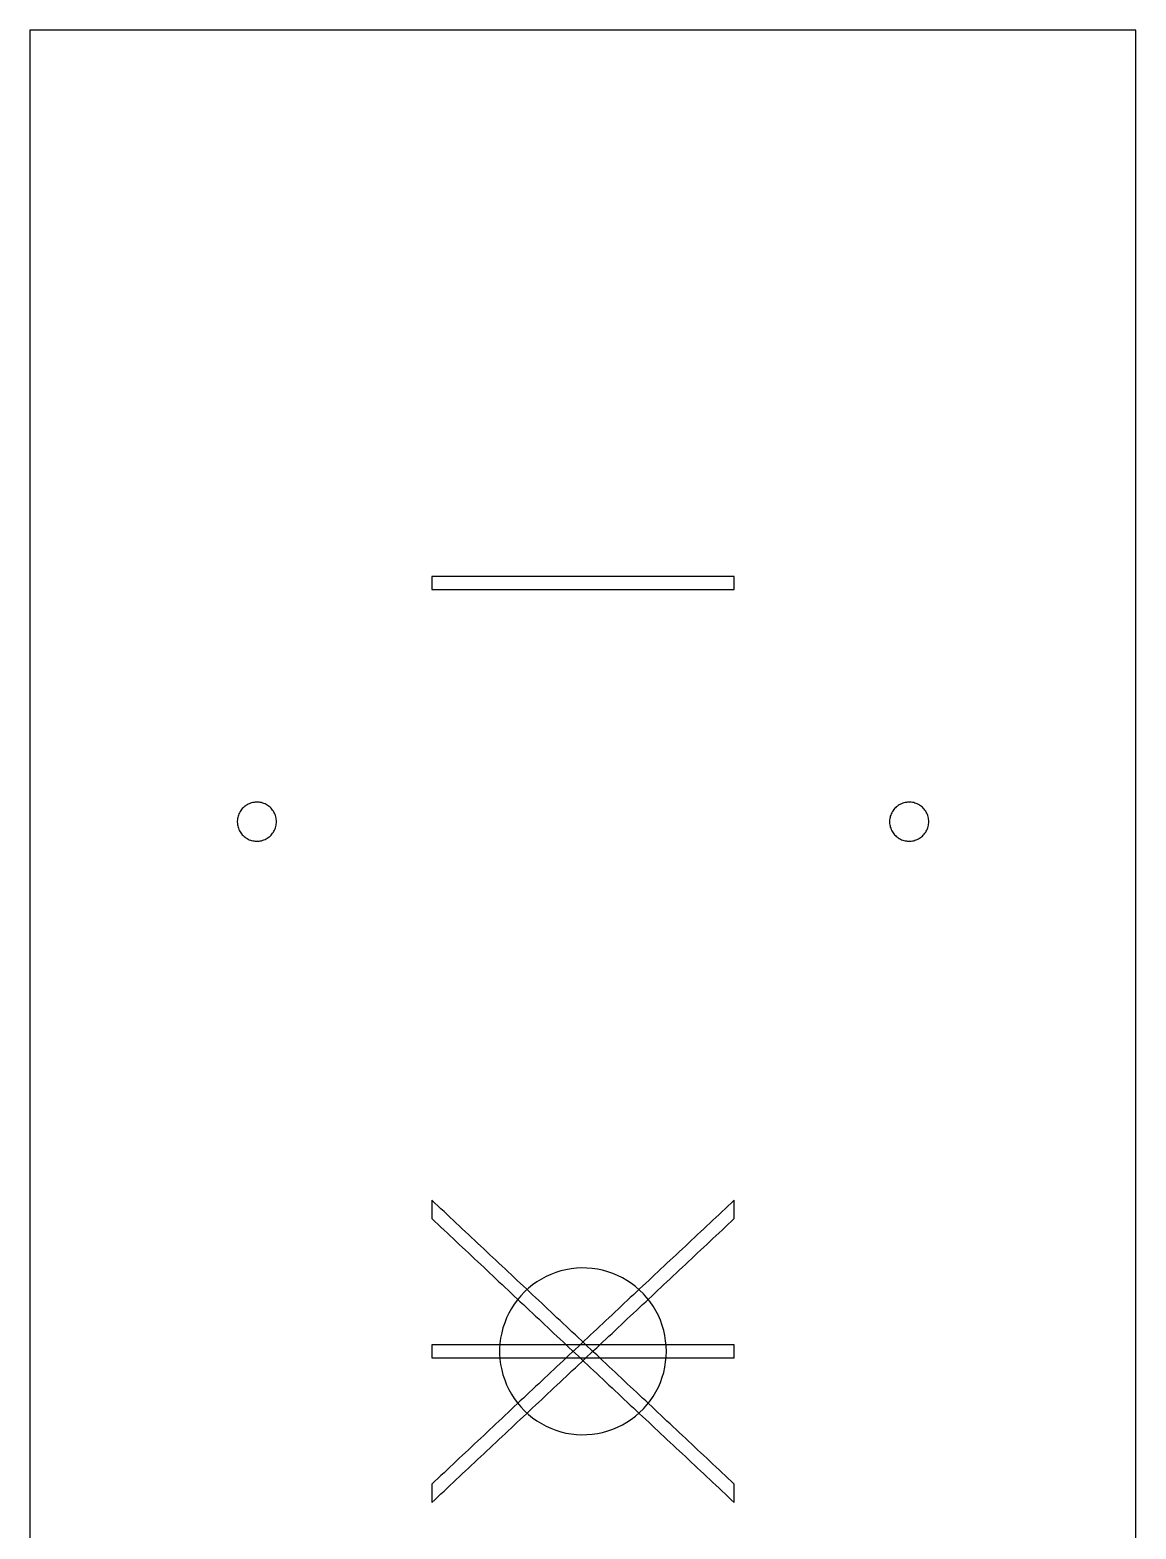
# Model space of a CAD drawing. Header units: metres. Extents: x -31 to 54, y -42 to 161.
# Drawn here: x -30.8 to 54, y 45.8 to 160.7 of the extents above; entities that cross this region are included whole.
import ezdxf

# ---------------------------------------------------------------- set-up
doc = ezdxf.new("R2010")
doc.units = ezdxf.units.M

msp = doc.modelspace()

# ---------------------------------------------------------------- linework, layer by layer
at = {"color": 255}
for points in [[(53.98, 160.68, 0), (53.13, 160.68, 0), (52.27, 160.68, 0), (51.41, 160.68, 0), (50.56, 160.68, 0), (49.7, 160.68, 0), (48.85, 160.68, 0), (47.99, 160.68, 0), (47.13, 160.68, 0), (46.28, 160.68, 0), (45.42, 160.68, 0), (44.56, 160.68, 0), (43.71, 160.68, 0), (42.85, 160.68, 0), (41.99, 160.68, 0), (41.14, 160.68, 0), (40.28, 160.68, 0), (39.43, 160.68, 0), (38.57, 160.68, 0), (37.71, 160.68, 0), (36.86, 160.68, 0), (36, 160.68, 0), (35.14, 160.68, 0), (34.29, 160.68, 0), (33.43, 160.68, 0), (32.57, 160.68, 0), (31.72, 160.68, 0), (30.86, 160.68, 0), (30.01, 160.68, 0), (29.15, 160.68, 0), (28.29, 160.68, 0), (27.44, 160.68, 0), (26.58, 160.68, 0), (25.72, 160.68, 0), (24.87, 160.68, 0), (24.01, 160.68, 0), (23.15, 160.68, 0), (22.3, 160.68, 0), (21.44, 160.68, 0), (20.59, 160.68, 0), (19.73, 160.68, 0), (18.87, 160.68, 0), (18.02, 160.68, 0), (17.16, 160.68, 0), (16.3, 160.68, 0), (15.45, 160.68, 0), (14.59, 160.68, 0), (13.73, 160.68, 0), (12.88, 160.68, 0), (12.02, 160.68, 0), (11.17, 160.68, 0), (10.31, 160.68, 0), (9.45, 160.68, 0), (8.6, 160.68, 0), (7.74, 160.68, 0), (6.88, 160.68, 0), (6.03, 160.68, 0), (5.17, 160.68, 0), (4.31, 160.68, 0), (3.46, 160.68, 0), (2.6, 160.68, 0), (1.75, 160.68, 0), (0.89, 160.68, 0), (0.03, 160.68, 0), (-0.82, 160.68, 0), (-1.68, 160.68, 0), (-2.54, 160.68, 0), (-3.39, 160.68, 0), (-4.25, 160.68, 0), (-5.11, 160.68, 0), (-5.96, 160.68, 0), (-6.82, 160.68, 0), (-7.67, 160.68, 0), (-8.53, 160.68, 0), (-9.39, 160.68, 0), (-10.24, 160.68, 0), (-11.1, 160.68, 0), (-11.96, 160.68, 0), (-12.81, 160.68, 0), (-13.67, 160.68, 0), (-14.53, 160.68, 0), (-15.38, 160.68, 0), (-16.24, 160.68, 0), (-17.09, 160.68, 0), (-17.95, 160.68, 0), (-18.81, 160.68, 0), (-19.66, 160.68, 0), (-20.52, 160.68, 0), (-21.38, 160.68, 0), (-22.23, 160.68, 0), (-23.09, 160.68, 0), (-23.95, 160.68, 0), (-24.8, 160.68, 0), (-25.66, 160.68, 0), (-26.51, 160.68, 0), (-27.37, 160.68, 0), (-28.23, 160.68, 0), (-29.08, 160.68, 0), (-29.94, 160.68, 0), (-30.8, 160.68, 0)], [(-30.8, 160.68, 0), (-30.8, 158.64, 0), (-30.8, 156.59, 0), (-30.8, 154.55, 0), (-30.8, 152.5, 0), (-30.8, 150.45, 0), (-30.8, 148.41, 0), (-30.8, 146.36, 0), (-30.8, 144.32, 0), (-30.8, 142.27, 0), (-30.8, 140.22, 0), (-30.8, 138.18, 0), (-30.8, 136.13, 0), (-30.8, 134.08, 0), (-30.8, 132.04, 0), (-30.8, 129.99, 0), (-30.8, 127.95, 0), (-30.8, 125.9, 0), (-30.8, 123.85, 0), (-30.8, 121.81, 0), (-30.8, 119.76, 0), (-30.8, 117.72, 0), (-30.8, 115.67, 0), (-30.8, 113.62, 0), (-30.8, 111.58, 0), (-30.8, 109.53, 0), (-30.8, 107.48, 0), (-30.8, 105.44, 0), (-30.8, 103.39, 0), (-30.8, 101.35, 0), (-30.8, 99.3, 0), (-30.8, 97.25, 0), (-30.8, 95.21, 0), (-30.8, 93.16, 0), (-30.8, 91.12, 0), (-30.8, 89.07, 0), (-30.8, 87.02, 0), (-30.8, 84.98, 0), (-30.8, 82.93, 0), (-30.8, 80.88, 0), (-30.8, 78.84, 0), (-30.8, 76.79, 0), (-30.8, 74.75, 0), (-30.8, 72.7, 0), (-30.8, 70.65, 0), (-30.8, 68.61, 0), (-30.8, 66.56, 0), (-30.8, 64.52, 0), (-30.8, 62.47, 0), (-30.8, 60.42, 0), (-30.8, 58.38, 0), (-30.8, 56.33, 0), (-30.8, 54.28, 0), (-30.8, 52.24, 0), (-30.8, 50.19, 0), (-30.8, 48.15, 0), (-30.8, 46.1, 0), (-30.8, 44.05, 0)], [(53.98, 44.05, 0), (53.98, 46.1, 0), (53.98, 48.15, 0), (53.98, 50.19, 0), (53.98, 52.24, 0), (53.98, 54.28, 0), (53.98, 56.33, 0), (53.98, 58.38, 0), (53.98, 60.42, 0), (53.98, 62.47, 0), (53.98, 64.52, 0), (53.98, 66.56, 0), (53.98, 68.61, 0), (53.98, 70.65, 0), (53.98, 72.7, 0), (53.98, 74.75, 0), (53.98, 76.79, 0), (53.98, 78.84, 0), (53.98, 80.88, 0), (53.98, 82.93, 0), (53.98, 84.98, 0), (53.98, 87.02, 0), (53.98, 89.07, 0), (53.98, 91.12, 0), (53.98, 93.16, 0), (53.98, 95.21, 0), (53.98, 97.25, 0), (53.98, 99.3, 0), (53.98, 101.35, 0), (53.98, 103.39, 0), (53.98, 105.44, 0), (53.98, 107.48, 0), (53.98, 109.53, 0), (53.98, 111.58, 0), (53.98, 113.62, 0), (53.98, 115.67, 0), (53.98, 117.72, 0), (53.98, 119.76, 0), (53.98, 121.81, 0), (53.98, 123.85, 0), (53.98, 125.9, 0), (53.98, 127.95, 0), (53.98, 129.99, 0), (53.98, 132.04, 0), (53.98, 134.08, 0), (53.98, 136.13, 0), (53.98, 138.18, 0), (53.98, 140.22, 0), (53.98, 142.27, 0), (53.98, 144.32, 0), (53.98, 146.36, 0), (53.98, 148.41, 0), (53.98, 150.45, 0), (53.98, 152.5, 0), (53.98, 154.55, 0), (53.98, 156.59, 0), (53.98, 158.64, 0), (53.98, 160.68, 0)], [(23.19, 118.8, 0), (22.95, 118.8, 0), (22.72, 118.8, 0), (22.48, 118.8, 0), (22.25, 118.8, 0), (22.02, 118.8, 0), (21.78, 118.8, 0), (21.55, 118.8, 0), (21.31, 118.8, 0), (21.08, 118.8, 0), (20.85, 118.8, 0), (20.61, 118.8, 0), (20.38, 118.8, 0), (20.14, 118.8, 0), (19.91, 118.8, 0), (19.67, 118.8, 0), (19.44, 118.8, 0), (19.21, 118.8, 0), (18.97, 118.8, 0), (18.74, 118.8, 0), (18.5, 118.8, 0), (18.27, 118.8, 0), (18.03, 118.8, 0), (17.8, 118.8, 0), (17.57, 118.8, 0), (17.33, 118.8, 0), (17.1, 118.8, 0), (16.86, 118.8, 0), (16.63, 118.8, 0), (16.4, 118.8, 0), (16.16, 118.8, 0), (15.93, 118.8, 0), (15.69, 118.8, 0), (15.46, 118.8, 0), (15.22, 118.8, 0), (14.99, 118.8, 0), (14.76, 118.8, 0), (14.52, 118.8, 0), (14.29, 118.8, 0), (14.05, 118.8, 0), (13.82, 118.8, 0), (13.58, 118.8, 0), (13.35, 118.8, 0), (13.12, 118.8, 0), (12.88, 118.8, 0), (12.65, 118.8, 0), (12.41, 118.8, 0), (12.18, 118.8, 0), (11.94, 118.8, 0), (11.71, 118.8, 0), (11.48, 118.8, 0), (11.24, 118.8, 0), (11.01, 118.8, 0), (10.77, 118.8, 0), (10.54, 118.8, 0), (10.31, 118.8, 0), (10.07, 118.8, 0), (9.84, 118.8, 0), (9.6, 118.8, 0), (9.37, 118.8, 0), (9.13, 118.8, 0), (8.9, 118.8, 0), (8.67, 118.8, 0), (8.43, 118.8, 0), (8.2, 118.8, 0), (7.96, 118.8, 0), (7.73, 118.8, 0), (7.49, 118.8, 0), (7.26, 118.8, 0), (7.03, 118.8, 0), (6.79, 118.8, 0), (6.56, 118.8, 0), (6.32, 118.8, 0), (6.09, 118.8, 0), (5.86, 118.8, 0), (5.62, 118.8, 0), (5.39, 118.8, 0), (5.15, 118.8, 0), (4.92, 118.8, 0), (4.68, 118.8, 0), (4.45, 118.8, 0), (4.22, 118.8, 0), (3.98, 118.8, 0), (3.75, 118.8, 0), (3.51, 118.8, 0), (3.28, 118.8, 0), (3.04, 118.8, 0), (2.81, 118.8, 0), (2.58, 118.8, 0), (2.34, 118.8, 0), (2.11, 118.8, 0), (1.87, 118.8, 0), (1.64, 118.8, 0), (1.41, 118.8, 0), (1.17, 118.8, 0), (0.94, 118.8, 0), (0.7, 118.8, 0), (0.47, 118.8, 0), (0.23, 118.8, 0), (0, 118.8, 0)], [(0, 118.8, 0), (0, 118.79, 0), (0, 118.78, 0), (0, 118.77, 0), (0, 118.76, 0), (0, 118.75, 0), (0, 118.74, 0), (0, 118.73, 0), (0, 118.72, 0), (0, 118.71, 0), (0, 118.7, 0), (0, 118.69, 0), (0, 118.68, 0), (0, 118.67, 0), (0, 118.66, 0), (0, 118.65, 0), (0, 118.64, 0), (0, 118.63, 0), (0, 118.62, 0), (0, 118.61, 0), (0, 118.6, 0), (0, 118.59, 0), (0, 118.58, 0), (0, 118.57, 0), (0, 118.56, 0), (0, 118.55, 0), (0, 118.54, 0), (0, 118.53, 0), (0, 118.52, 0), (0, 118.51, 0), (0, 118.5, 0), (0, 118.49, 0), (0, 118.48, 0), (0, 118.47, 0), (0, 118.46, 0), (0, 118.45, 0), (0, 118.44, 0), (0, 118.43, 0), (0, 118.42, 0), (0, 118.41, 0), (0, 118.4, 0), (0, 118.39, 0), (0, 118.38, 0), (0, 118.37, 0), (0, 118.36, 0), (0, 118.35, 0), (0, 118.34, 0), (0, 118.33, 0), (0, 118.32, 0), (0, 118.31, 0), (0, 118.29, 0), (0, 118.28, 0), (0, 118.27, 0), (0, 118.26, 0), (0, 118.25, 0), (0, 118.24, 0), (0, 118.23, 0), (0, 118.22, 0), (0, 118.21, 0), (0, 118.2, 0), (0, 118.19, 0), (0, 118.18, 0), (0, 118.17, 0), (0, 118.16, 0), (0, 118.15, 0), (0, 118.14, 0), (0, 118.13, 0), (0, 118.12, 0), (0, 118.11, 0), (0, 118.1, 0), (0, 118.09, 0), (0, 118.08, 0), (0, 118.07, 0), (0, 118.06, 0), (0, 118.05, 0), (0, 118.04, 0), (0, 118.03, 0), (0, 118.02, 0), (0, 118.01, 0), (0, 118, 0), (0, 117.99, 0), (0, 117.98, 0), (0, 117.97, 0), (0, 117.96, 0), (0, 117.95, 0), (0, 117.94, 0), (0, 117.93, 0), (0, 117.92, 0), (0, 117.91, 0), (0, 117.9, 0), (0, 117.89, 0), (0, 117.88, 0), (0, 117.87, 0), (0, 117.86, 0), (0, 117.85, 0), (0, 117.84, 0), (0, 117.83, 0), (0, 117.82, 0), (0, 117.81, 0), (0, 117.8, 0)], [(23.19, 117.8, 0), (23.19, 117.81, 0), (23.19, 117.82, 0), (23.19, 117.83, 0), (23.19, 117.84, 0), (23.19, 117.85, 0), (23.19, 117.86, 0), (23.19, 117.87, 0), (23.19, 117.88, 0), (23.19, 117.89, 0), (23.19, 117.9, 0), (23.19, 117.91, 0), (23.19, 117.92, 0), (23.19, 117.93, 0), (23.19, 117.94, 0), (23.19, 117.95, 0), (23.19, 117.96, 0), (23.19, 117.97, 0), (23.19, 117.98, 0), (23.19, 117.99, 0), (23.19, 118, 0), (23.19, 118.01, 0), (23.19, 118.02, 0), (23.19, 118.03, 0), (23.19, 118.04, 0), (23.19, 118.05, 0), (23.19, 118.06, 0), (23.19, 118.07, 0), (23.19, 118.08, 0), (23.19, 118.09, 0), (23.19, 118.1, 0), (23.19, 118.11, 0), (23.19, 118.12, 0), (23.19, 118.13, 0), (23.19, 118.14, 0), (23.19, 118.15, 0), (23.19, 118.16, 0), (23.19, 118.17, 0), (23.19, 118.18, 0), (23.19, 118.19, 0), (23.19, 118.2, 0), (23.19, 118.21, 0), (23.19, 118.22, 0), (23.19, 118.23, 0), (23.19, 118.24, 0), (23.19, 118.25, 0), (23.19, 118.26, 0), (23.19, 118.27, 0), (23.19, 118.28, 0), (23.19, 118.29, 0), (23.19, 118.31, 0), (23.19, 118.32, 0), (23.19, 118.33, 0), (23.19, 118.34, 0), (23.19, 118.35, 0), (23.19, 118.36, 0), (23.19, 118.37, 0), (23.19, 118.38, 0), (23.19, 118.39, 0), (23.19, 118.4, 0), (23.19, 118.41, 0), (23.19, 118.42, 0), (23.19, 118.43, 0), (23.19, 118.44, 0), (23.19, 118.45, 0), (23.19, 118.46, 0), (23.19, 118.47, 0), (23.19, 118.48, 0), (23.19, 118.49, 0), (23.19, 118.5, 0), (23.19, 118.51, 0), (23.19, 118.52, 0), (23.19, 118.53, 0), (23.19, 118.54, 0), (23.19, 118.55, 0), (23.19, 118.56, 0), (23.19, 118.57, 0), (23.19, 118.58, 0), (23.19, 118.59, 0), (23.19, 118.6, 0), (23.19, 118.61, 0), (23.19, 118.62, 0), (23.19, 118.63, 0), (23.19, 118.64, 0), (23.19, 118.65, 0), (23.19, 118.66, 0), (23.19, 118.67, 0), (23.19, 118.68, 0), (23.19, 118.69, 0), (23.19, 118.7, 0), (23.19, 118.71, 0), (23.19, 118.72, 0), (23.19, 118.73, 0), (23.19, 118.74, 0), (23.19, 118.75, 0), (23.19, 118.76, 0), (23.19, 118.77, 0), (23.19, 118.78, 0), (23.19, 118.79, 0), (23.19, 118.8, 0)], [(0, 117.8, 0), (0.23, 117.8, 0), (0.47, 117.8, 0), (0.7, 117.8, 0), (0.94, 117.8, 0), (1.17, 117.8, 0), (1.41, 117.8, 0), (1.64, 117.8, 0), (1.87, 117.8, 0), (2.11, 117.8, 0), (2.34, 117.8, 0), (2.58, 117.8, 0), (2.81, 117.8, 0), (3.04, 117.8, 0), (3.28, 117.8, 0), (3.51, 117.8, 0), (3.75, 117.8, 0), (3.98, 117.8, 0), (4.22, 117.8, 0), (4.45, 117.8, 0), (4.68, 117.8, 0), (4.92, 117.8, 0), (5.15, 117.8, 0), (5.39, 117.8, 0), (5.62, 117.8, 0), (5.86, 117.8, 0), (6.09, 117.8, 0), (6.32, 117.8, 0), (6.56, 117.8, 0), (6.79, 117.8, 0), (7.03, 117.8, 0), (7.26, 117.8, 0), (7.49, 117.8, 0), (7.73, 117.8, 0), (7.96, 117.8, 0), (8.2, 117.8, 0), (8.43, 117.8, 0), (8.67, 117.8, 0), (8.9, 117.8, 0), (9.13, 117.8, 0), (9.37, 117.8, 0), (9.6, 117.8, 0), (9.84, 117.8, 0), (10.07, 117.8, 0), (10.31, 117.8, 0), (10.54, 117.8, 0), (10.77, 117.8, 0), (11.01, 117.8, 0), (11.24, 117.8, 0), (11.48, 117.8, 0), (11.71, 117.8, 0), (11.94, 117.8, 0), (12.18, 117.8, 0), (12.41, 117.8, 0), (12.65, 117.8, 0), (12.88, 117.8, 0), (13.12, 117.8, 0), (13.35, 117.8, 0), (13.58, 117.8, 0), (13.82, 117.8, 0), (14.05, 117.8, 0), (14.29, 117.8, 0), (14.52, 117.8, 0), (14.76, 117.8, 0), (14.99, 117.8, 0), (15.22, 117.8, 0), (15.46, 117.8, 0), (15.69, 117.8, 0), (15.93, 117.8, 0), (16.16, 117.8, 0), (16.4, 117.8, 0), (16.63, 117.8, 0), (16.86, 117.8, 0), (17.1, 117.8, 0), (17.33, 117.8, 0), (17.57, 117.8, 0), (17.8, 117.8, 0), (18.03, 117.8, 0), (18.27, 117.8, 0), (18.5, 117.8, 0), (18.74, 117.8, 0), (18.97, 117.8, 0), (19.21, 117.8, 0), (19.44, 117.8, 0), (19.67, 117.8, 0), (19.91, 117.8, 0), (20.14, 117.8, 0), (20.38, 117.8, 0), (20.61, 117.8, 0), (20.85, 117.8, 0), (21.08, 117.8, 0), (21.31, 117.8, 0), (21.55, 117.8, 0), (21.78, 117.8, 0), (22.02, 117.8, 0), (22.25, 117.8, 0), (22.48, 117.8, 0), (22.72, 117.8, 0), (22.95, 117.8, 0), (23.19, 117.8, 0)], [(-11.91, 100, 0), (-11.91, 100.1, 0), (-11.92, 100.19, 0), (-11.93, 100.28, 0), (-11.95, 100.38, 0), (-11.98, 100.47, 0), (-12.01, 100.56, 0), (-12.05, 100.64, 0), (-12.1, 100.73, 0), (-12.14, 100.81, 0), (-12.2, 100.89, 0), (-12.26, 100.96, 0), (-12.32, 101.04, 0), (-12.39, 101.1, 0), (-12.46, 101.16, 0), (-12.54, 101.22, 0), (-12.62, 101.27, 0), (-12.7, 101.32, 0), (-12.78, 101.36, 0), (-12.87, 101.4, 0), (-12.96, 101.43, 0), (-13.05, 101.46, 0), (-13.15, 101.48, 0), (-13.24, 101.49, 0), (-13.34, 101.5, 0), (-13.43, 101.5, 0), (-13.53, 101.5, 0), (-13.62, 101.48, 0), (-13.71, 101.47, 0), (-13.81, 101.45, 0), (-13.9, 101.42, 0), (-13.99, 101.38, 0), (-14.07, 101.34, 0), (-14.16, 101.3, 0), (-14.24, 101.25, 0), (-14.31, 101.19, 0), (-14.39, 101.13, 0), (-14.46, 101.07, 0), (-14.52, 101, 0), (-14.59, 100.93, 0), (-14.64, 100.85, 0), (-14.69, 100.77, 0), (-14.74, 100.69, 0), (-14.78, 100.6, 0), (-14.82, 100.51, 0), (-14.85, 100.42, 0), (-14.87, 100.33, 0), (-14.89, 100.24, 0), (-14.9, 100.14, 0), (-14.91, 100.05, 0), (-14.91, 99.95, 0), (-14.9, 99.86, 0), (-14.89, 99.76, 0), (-14.87, 99.67, 0), (-14.85, 99.58, 0), (-14.82, 99.49, 0), (-14.78, 99.4, 0), (-14.74, 99.31, 0), (-14.69, 99.23, 0), (-14.64, 99.15, 0), (-14.59, 99.07, 0), (-14.52, 99, 0), (-14.46, 98.93, 0), (-14.39, 98.87, 0), (-14.31, 98.81, 0), (-14.24, 98.75, 0), (-14.16, 98.7, 0), (-14.07, 98.66, 0), (-13.99, 98.62, 0), (-13.9, 98.58, 0), (-13.81, 98.55, 0), (-13.71, 98.53, 0), (-13.62, 98.52, 0), (-13.53, 98.5, 0), (-13.43, 98.5, 0), (-13.34, 98.5, 0), (-13.24, 98.51, 0), (-13.15, 98.52, 0), (-13.05, 98.54, 0), (-12.96, 98.57, 0), (-12.87, 98.6, 0), (-12.78, 98.64, 0), (-12.7, 98.68, 0), (-12.62, 98.73, 0), (-12.54, 98.78, 0), (-12.46, 98.84, 0), (-12.39, 98.9, 0), (-12.32, 98.96, 0), (-12.26, 99.04, 0), (-12.2, 99.11, 0), (-12.14, 99.19, 0), (-12.1, 99.27, 0), (-12.05, 99.36, 0), (-12.01, 99.44, 0), (-11.98, 99.53, 0), (-11.95, 99.62, 0), (-11.93, 99.72, 0), (-11.92, 99.81, 0), (-11.91, 99.9, 0), (-11.91, 100, 0)], [(38.09, 100, 0), (38.09, 100.1, 0), (38.08, 100.19, 0), (38.07, 100.28, 0), (38.05, 100.38, 0), (38.02, 100.47, 0), (37.99, 100.56, 0), (37.95, 100.64, 0), (37.9, 100.73, 0), (37.86, 100.81, 0), (37.8, 100.89, 0), (37.74, 100.96, 0), (37.68, 101.04, 0), (37.61, 101.1, 0), (37.54, 101.16, 0), (37.46, 101.22, 0), (37.38, 101.27, 0), (37.3, 101.32, 0), (37.22, 101.36, 0), (37.13, 101.4, 0), (37.04, 101.43, 0), (36.95, 101.46, 0), (36.85, 101.48, 0), (36.76, 101.49, 0), (36.66, 101.5, 0), (36.57, 101.5, 0), (36.47, 101.5, 0), (36.38, 101.48, 0), (36.29, 101.47, 0), (36.19, 101.45, 0), (36.1, 101.42, 0), (36.01, 101.38, 0), (35.93, 101.34, 0), (35.84, 101.3, 0), (35.76, 101.25, 0), (35.69, 101.19, 0), (35.61, 101.13, 0), (35.54, 101.07, 0), (35.48, 101, 0), (35.41, 100.93, 0), (35.36, 100.85, 0), (35.31, 100.77, 0), (35.26, 100.69, 0), (35.22, 100.6, 0), (35.18, 100.51, 0), (35.15, 100.42, 0), (35.13, 100.33, 0), (35.11, 100.24, 0), (35.1, 100.14, 0), (35.09, 100.05, 0), (35.09, 99.95, 0), (35.1, 99.86, 0), (35.11, 99.76, 0), (35.13, 99.67, 0), (35.15, 99.58, 0), (35.18, 99.49, 0), (35.22, 99.4, 0), (35.26, 99.31, 0), (35.31, 99.23, 0), (35.36, 99.15, 0), (35.41, 99.07, 0), (35.48, 99, 0), (35.54, 98.93, 0), (35.61, 98.87, 0), (35.69, 98.81, 0), (35.76, 98.75, 0), (35.84, 98.7, 0), (35.93, 98.66, 0), (36.01, 98.62, 0), (36.1, 98.58, 0), (36.19, 98.55, 0), (36.29, 98.53, 0), (36.38, 98.52, 0), (36.47, 98.5, 0), (36.57, 98.5, 0), (36.66, 98.5, 0), (36.76, 98.51, 0), (36.85, 98.52, 0), (36.95, 98.54, 0), (37.04, 98.57, 0), (37.13, 98.6, 0), (37.22, 98.64, 0), (37.3, 98.68, 0), (37.38, 98.73, 0), (37.46, 98.78, 0), (37.54, 98.84, 0), (37.61, 98.9, 0), (37.68, 98.96, 0), (37.74, 99.04, 0), (37.8, 99.11, 0), (37.86, 99.19, 0), (37.9, 99.27, 0), (37.95, 99.36, 0), (37.99, 99.44, 0), (38.02, 99.53, 0), (38.05, 99.62, 0), (38.07, 99.72, 0), (38.08, 99.81, 0), (38.09, 99.9, 0), (38.09, 100, 0)], [(23.19, 70.99, 0), (22.95, 70.77, 0), (22.72, 70.55, 0), (22.48, 70.33, 0), (22.25, 70.11, 0), (22.02, 69.89, 0), (21.78, 69.67, 0), (21.55, 69.45, 0), (21.31, 69.23, 0), (21.08, 69.01, 0), (20.85, 68.79, 0), (20.61, 68.57, 0), (20.38, 68.35, 0), (20.14, 68.13, 0), (19.91, 67.91, 0), (19.67, 67.69, 0), (19.44, 67.47, 0), (19.21, 67.25, 0), (18.97, 67.03, 0), (18.74, 66.81, 0), (18.5, 66.6, 0), (18.27, 66.38, 0), (18.03, 66.16, 0), (17.8, 65.94, 0), (17.57, 65.72, 0), (17.33, 65.5, 0), (17.1, 65.28, 0), (16.86, 65.06, 0), (16.63, 64.84, 0), (16.4, 64.62, 0), (16.16, 64.4, 0), (15.93, 64.18, 0), (15.69, 63.96, 0), (15.46, 63.74, 0), (15.22, 63.52, 0), (14.99, 63.3, 0), (14.76, 63.08, 0), (14.52, 62.86, 0), (14.29, 62.64, 0), (14.05, 62.42, 0), (13.82, 62.2, 0), (13.58, 61.98, 0), (13.35, 61.76, 0), (13.12, 61.54, 0), (12.88, 61.32, 0), (12.65, 61.1, 0), (12.41, 60.88, 0), (12.18, 60.66, 0), (11.94, 60.44, 0), (11.71, 60.22, 0), (11.48, 60, 0), (11.24, 59.78, 0), (11.01, 59.56, 0), (10.77, 59.34, 0), (10.54, 59.12, 0), (10.31, 58.9, 0), (10.07, 58.68, 0), (9.84, 58.46, 0), (9.6, 58.24, 0), (9.37, 58.02, 0), (9.13, 57.8, 0), (8.9, 57.58, 0), (8.67, 57.36, 0), (8.43, 57.14, 0), (8.2, 56.92, 0), (7.96, 56.7, 0), (7.73, 56.48, 0), (7.49, 56.26, 0), (7.26, 56.04, 0), (7.03, 55.82, 0), (6.79, 55.6, 0), (6.56, 55.38, 0), (6.32, 55.16, 0), (6.09, 54.94, 0), (5.86, 54.72, 0), (5.62, 54.5, 0), (5.39, 54.28, 0), (5.15, 54.06, 0), (4.92, 53.84, 0), (4.68, 53.62, 0), (4.45, 53.4, 0), (4.22, 53.18, 0), (3.98, 52.96, 0), (3.75, 52.74, 0), (3.51, 52.52, 0), (3.28, 52.3, 0), (3.04, 52.08, 0), (2.81, 51.86, 0), (2.58, 51.64, 0), (2.34, 51.42, 0), (2.11, 51.2, 0), (1.87, 50.98, 0), (1.64, 50.76, 0), (1.41, 50.54, 0), (1.17, 50.32, 0), (0.94, 50.1, 0), (0.7, 49.88, 0), (0.47, 49.66, 0), (0.23, 49.44, 0), (0, 49.22, 0)], [(23.19, 49.22, 0), (22.95, 49.44, 0), (22.72, 49.66, 0), (22.48, 49.88, 0), (22.25, 50.1, 0), (22.02, 50.32, 0), (21.78, 50.54, 0), (21.55, 50.76, 0), (21.31, 50.98, 0), (21.08, 51.2, 0), (20.85, 51.42, 0), (20.61, 51.64, 0), (20.38, 51.86, 0), (20.14, 52.08, 0), (19.91, 52.3, 0), (19.67, 52.52, 0), (19.44, 52.74, 0), (19.21, 52.96, 0), (18.97, 53.18, 0), (18.74, 53.4, 0), (18.5, 53.62, 0), (18.27, 53.84, 0), (18.03, 54.06, 0), (17.8, 54.28, 0), (17.57, 54.5, 0), (17.33, 54.72, 0), (17.1, 54.94, 0), (16.86, 55.16, 0), (16.63, 55.38, 0), (16.4, 55.6, 0), (16.16, 55.82, 0), (15.93, 56.04, 0), (15.69, 56.26, 0), (15.46, 56.48, 0), (15.22, 56.7, 0), (14.99, 56.92, 0), (14.76, 57.14, 0), (14.52, 57.36, 0), (14.29, 57.58, 0), (14.05, 57.8, 0), (13.82, 58.02, 0), (13.58, 58.24, 0), (13.35, 58.46, 0), (13.12, 58.68, 0), (12.88, 58.9, 0), (12.65, 59.12, 0), (12.41, 59.34, 0), (12.18, 59.56, 0), (11.94, 59.78, 0), (11.71, 60, 0), (11.48, 60.22, 0), (11.24, 60.44, 0), (11.01, 60.66, 0), (10.77, 60.88, 0), (10.54, 61.1, 0), (10.31, 61.32, 0), (10.07, 61.54, 0), (9.84, 61.76, 0), (9.6, 61.98, 0), (9.37, 62.2, 0), (9.13, 62.42, 0), (8.9, 62.64, 0), (8.67, 62.86, 0), (8.43, 63.08, 0), (8.2, 63.3, 0), (7.96, 63.52, 0), (7.73, 63.74, 0), (7.49, 63.96, 0), (7.26, 64.18, 0), (7.03, 64.4, 0), (6.79, 64.62, 0), (6.56, 64.84, 0), (6.32, 65.06, 0), (6.09, 65.28, 0), (5.86, 65.5, 0), (5.62, 65.72, 0), (5.39, 65.94, 0), (5.15, 66.16, 0), (4.92, 66.38, 0), (4.68, 66.6, 0), (4.45, 66.81, 0), (4.22, 67.03, 0), (3.98, 67.25, 0), (3.75, 67.47, 0), (3.51, 67.69, 0), (3.28, 67.91, 0), (3.04, 68.13, 0), (2.81, 68.35, 0), (2.58, 68.57, 0), (2.34, 68.79, 0), (2.11, 69.01, 0), (1.87, 69.23, 0), (1.64, 69.45, 0), (1.41, 69.67, 0), (1.17, 69.89, 0), (0.94, 70.11, 0), (0.7, 70.33, 0), (0.47, 70.55, 0), (0.23, 70.77, 0), (0, 70.99, 0)], [(0, 70.99, 0), (0, 70.98, 0), (0, 70.97, 0), (0, 70.95, 0), (0, 70.94, 0), (0, 70.92, 0), (0, 70.91, 0), (0, 70.89, 0), (0, 70.88, 0), (0, 70.87, 0), (0, 70.85, 0), (0, 70.84, 0), (0, 70.82, 0), (0, 70.81, 0), (0, 70.79, 0), (0, 70.78, 0), (0, 70.77, 0), (0, 70.75, 0), (0, 70.74, 0), (0, 70.72, 0), (0, 70.71, 0), (0, 70.69, 0), (0, 70.68, 0), (0, 70.67, 0), (0, 70.65, 0), (0, 70.64, 0), (0, 70.62, 0), (0, 70.61, 0), (0, 70.59, 0), (0, 70.58, 0), (0, 70.57, 0), (0, 70.55, 0), (0, 70.54, 0), (0, 70.52, 0), (0, 70.51, 0), (0, 70.49, 0), (0, 70.48, 0), (0, 70.47, 0), (0, 70.45, 0), (0, 70.44, 0), (0, 70.42, 0), (0, 70.41, 0), (0, 70.39, 0), (0, 70.38, 0), (0, 70.37, 0), (0, 70.35, 0), (0, 70.34, 0), (0, 70.32, 0), (0, 70.31, 0), (0, 70.29, 0), (0, 70.28, 0), (0, 70.27, 0), (0, 70.25, 0), (0, 70.24, 0), (0, 70.22, 0), (0, 70.21, 0), (0, 70.19, 0), (0, 70.18, 0), (0, 70.17, 0), (0, 70.15, 0), (0, 70.14, 0), (0, 70.12, 0), (0, 70.11, 0), (0, 70.09, 0), (0, 70.08, 0), (0, 70.07, 0), (0, 70.05, 0), (0, 70.04, 0), (0, 70.02, 0), (0, 70.01, 0), (0, 69.99, 0), (0, 69.98, 0), (0, 69.97, 0), (0, 69.95, 0), (0, 69.94, 0), (0, 69.92, 0), (0, 69.91, 0), (0, 69.89, 0), (0, 69.88, 0), (0, 69.87, 0), (0, 69.85, 0), (0, 69.84, 0), (0, 69.82, 0), (0, 69.81, 0), (0, 69.79, 0), (0, 69.78, 0), (0, 69.77, 0), (0, 69.75, 0), (0, 69.74, 0), (0, 69.72, 0), (0, 69.71, 0), (0, 69.69, 0), (0, 69.68, 0), (0, 69.67, 0), (0, 69.65, 0), (0, 69.64, 0), (0, 69.62, 0), (0, 69.61, 0), (0, 69.59, 0), (0, 69.58, 0)], [(0, 70.99, 0), (0, 70.98, 0), (0, 70.97, 0), (0, 70.95, 0), (0, 70.94, 0), (0, 70.92, 0), (0, 70.91, 0), (0, 70.89, 0), (0, 70.88, 0), (0, 70.87, 0), (0, 70.85, 0), (0, 70.84, 0), (0, 70.82, 0), (0, 70.81, 0), (0, 70.79, 0), (0, 70.78, 0), (0, 70.77, 0), (0, 70.75, 0), (0, 70.74, 0), (0, 70.72, 0), (0, 70.71, 0), (0, 70.69, 0), (0, 70.68, 0), (0, 70.67, 0), (0, 70.65, 0), (0, 70.64, 0), (0, 70.62, 0), (0, 70.61, 0), (0, 70.59, 0), (0, 70.58, 0), (0, 70.57, 0), (0, 70.55, 0), (0, 70.54, 0), (0, 70.52, 0), (0, 70.51, 0), (0, 70.49, 0), (0, 70.48, 0), (0, 70.47, 0), (0, 70.45, 0), (0, 70.44, 0), (0, 70.42, 0), (0, 70.41, 0), (0, 70.39, 0), (0, 70.38, 0), (0, 70.37, 0), (0, 70.35, 0), (0, 70.34, 0), (0, 70.32, 0), (0, 70.31, 0), (0, 70.29, 0), (0, 70.28, 0), (0, 70.27, 0), (0, 70.25, 0), (0, 70.24, 0), (0, 70.22, 0), (0, 70.21, 0), (0, 70.19, 0), (0, 70.18, 0), (0, 70.17, 0), (0, 70.15, 0), (0, 70.14, 0), (0, 70.12, 0), (0, 70.11, 0), (0, 70.09, 0), (0, 70.08, 0), (0, 70.07, 0), (0, 70.05, 0), (0, 70.04, 0), (0, 70.02, 0), (0, 70.01, 0), (0, 69.99, 0), (0, 69.98, 0), (0, 69.97, 0), (0, 69.95, 0), (0, 69.94, 0), (0, 69.92, 0), (0, 69.91, 0), (0, 69.89, 0), (0, 69.88, 0), (0, 69.87, 0), (0, 69.85, 0), (0, 69.84, 0), (0, 69.82, 0), (0, 69.81, 0), (0, 69.79, 0), (0, 69.78, 0), (0, 69.77, 0), (0, 69.75, 0), (0, 69.74, 0), (0, 69.72, 0), (0, 69.71, 0), (0, 69.69, 0), (0, 69.68, 0), (0, 69.67, 0), (0, 69.65, 0), (0, 69.64, 0), (0, 69.62, 0), (0, 69.61, 0), (0, 69.59, 0), (0, 69.58, 0)], [(23.19, 69.58, 0), (23.19, 69.59, 0), (23.19, 69.61, 0), (23.19, 69.62, 0), (23.19, 69.64, 0), (23.19, 69.65, 0), (23.19, 69.67, 0), (23.19, 69.68, 0), (23.19, 69.69, 0), (23.19, 69.71, 0), (23.19, 69.72, 0), (23.19, 69.74, 0), (23.19, 69.75, 0), (23.19, 69.77, 0), (23.19, 69.78, 0), (23.19, 69.79, 0), (23.19, 69.81, 0), (23.19, 69.82, 0), (23.19, 69.84, 0), (23.19, 69.85, 0), (23.19, 69.87, 0), (23.19, 69.88, 0), (23.19, 69.89, 0), (23.19, 69.91, 0), (23.19, 69.92, 0), (23.19, 69.94, 0), (23.19, 69.95, 0), (23.19, 69.97, 0), (23.19, 69.98, 0), (23.19, 69.99, 0), (23.19, 70.01, 0), (23.19, 70.02, 0), (23.19, 70.04, 0), (23.19, 70.05, 0), (23.19, 70.07, 0), (23.19, 70.08, 0), (23.19, 70.09, 0), (23.19, 70.11, 0), (23.19, 70.12, 0), (23.19, 70.14, 0), (23.19, 70.15, 0), (23.19, 70.17, 0), (23.19, 70.18, 0), (23.19, 70.19, 0), (23.19, 70.21, 0), (23.19, 70.22, 0), (23.19, 70.24, 0), (23.19, 70.25, 0), (23.19, 70.27, 0), (23.19, 70.28, 0), (23.19, 70.29, 0), (23.19, 70.31, 0), (23.19, 70.32, 0), (23.19, 70.34, 0), (23.19, 70.35, 0), (23.19, 70.37, 0), (23.19, 70.38, 0), (23.19, 70.39, 0), (23.19, 70.41, 0), (23.19, 70.42, 0), (23.19, 70.44, 0), (23.19, 70.45, 0), (23.19, 70.47, 0), (23.19, 70.48, 0), (23.19, 70.49, 0), (23.19, 70.51, 0), (23.19, 70.52, 0), (23.19, 70.54, 0), (23.19, 70.55, 0), (23.19, 70.57, 0), (23.19, 70.58, 0), (23.19, 70.59, 0), (23.19, 70.61, 0), (23.19, 70.62, 0), (23.19, 70.64, 0), (23.19, 70.65, 0), (23.19, 70.67, 0), (23.19, 70.68, 0), (23.19, 70.69, 0), (23.19, 70.71, 0), (23.19, 70.72, 0), (23.19, 70.74, 0), (23.19, 70.75, 0), (23.19, 70.77, 0), (23.19, 70.78, 0), (23.19, 70.79, 0), (23.19, 70.81, 0), (23.19, 70.82, 0), (23.19, 70.84, 0), (23.19, 70.85, 0), (23.19, 70.87, 0), (23.19, 70.88, 0), (23.19, 70.89, 0), (23.19, 70.91, 0), (23.19, 70.92, 0), (23.19, 70.94, 0), (23.19, 70.95, 0), (23.19, 70.97, 0), (23.19, 70.98, 0), (23.19, 70.99, 0)], [(0, 47.81, 0), (0.23, 48.03, 0), (0.47, 48.25, 0), (0.7, 48.47, 0), (0.94, 48.69, 0), (1.17, 48.91, 0), (1.41, 49.13, 0), (1.64, 49.35, 0), (1.87, 49.57, 0), (2.11, 49.79, 0), (2.34, 50.01, 0), (2.58, 50.23, 0), (2.81, 50.45, 0), (3.04, 50.67, 0), (3.28, 50.89, 0), (3.51, 51.11, 0), (3.75, 51.33, 0), (3.98, 51.55, 0), (4.22, 51.77, 0), (4.45, 51.99, 0), (4.68, 52.2, 0), (4.92, 52.42, 0), (5.15, 52.64, 0), (5.39, 52.86, 0), (5.62, 53.08, 0), (5.86, 53.3, 0), (6.09, 53.52, 0), (6.32, 53.74, 0), (6.56, 53.96, 0), (6.79, 54.18, 0), (7.03, 54.4, 0), (7.26, 54.62, 0), (7.49, 54.84, 0), (7.73, 55.06, 0), (7.96, 55.28, 0), (8.2, 55.5, 0), (8.43, 55.72, 0), (8.67, 55.94, 0), (8.9, 56.16, 0), (9.13, 56.38, 0), (9.37, 56.6, 0), (9.6, 56.82, 0), (9.84, 57.04, 0), (10.07, 57.26, 0), (10.31, 57.48, 0), (10.54, 57.7, 0), (10.77, 57.92, 0), (11.01, 58.14, 0), (11.24, 58.36, 0), (11.48, 58.58, 0), (11.71, 58.8, 0), (11.94, 59.02, 0), (12.18, 59.24, 0), (12.41, 59.46, 0), (12.65, 59.68, 0), (12.88, 59.9, 0), (13.12, 60.12, 0), (13.35, 60.34, 0), (13.58, 60.56, 0), (13.82, 60.78, 0), (14.05, 61, 0), (14.29, 61.22, 0), (14.52, 61.44, 0), (14.76, 61.66, 0), (14.99, 61.88, 0), (15.22, 62.1, 0), (15.46, 62.32, 0), (15.69, 62.54, 0), (15.93, 62.76, 0), (16.16, 62.98, 0), (16.4, 63.2, 0), (16.63, 63.42, 0), (16.86, 63.64, 0), (17.1, 63.86, 0), (17.33, 64.08, 0), (17.57, 64.3, 0), (17.8, 64.52, 0), (18.03, 64.74, 0), (18.27, 64.96, 0), (18.5, 65.18, 0), (18.74, 65.4, 0), (18.97, 65.62, 0), (19.21, 65.84, 0), (19.44, 66.06, 0), (19.67, 66.28, 0), (19.91, 66.5, 0), (20.14, 66.72, 0), (20.38, 66.94, 0), (20.61, 67.16, 0), (20.85, 67.38, 0), (21.08, 67.6, 0), (21.31, 67.82, 0), (21.55, 68.04, 0), (21.78, 68.26, 0), (22.02, 68.48, 0), (22.25, 68.7, 0), (22.48, 68.92, 0), (22.72, 69.14, 0), (22.95, 69.36, 0), (23.19, 69.58, 0)], [(0, 69.58, 0), (0.23, 69.36, 0), (0.47, 69.14, 0), (0.7, 68.92, 0), (0.94, 68.7, 0), (1.17, 68.48, 0), (1.41, 68.26, 0), (1.64, 68.04, 0), (1.87, 67.82, 0), (2.11, 67.6, 0), (2.34, 67.38, 0), (2.58, 67.16, 0), (2.81, 66.94, 0), (3.04, 66.72, 0), (3.28, 66.5, 0), (3.51, 66.28, 0), (3.75, 66.06, 0), (3.98, 65.84, 0), (4.22, 65.62, 0), (4.45, 65.4, 0), (4.68, 65.18, 0), (4.92, 64.96, 0), (5.15, 64.74, 0), (5.39, 64.52, 0), (5.62, 64.3, 0), (5.86, 64.08, 0), (6.09, 63.86, 0), (6.32, 63.64, 0), (6.56, 63.42, 0), (6.79, 63.2, 0), (7.03, 62.98, 0), (7.26, 62.76, 0), (7.49, 62.54, 0), (7.73, 62.32, 0), (7.96, 62.1, 0), (8.2, 61.88, 0), (8.43, 61.66, 0), (8.67, 61.44, 0), (8.9, 61.22, 0), (9.13, 61, 0), (9.37, 60.78, 0), (9.6, 60.56, 0), (9.84, 60.34, 0), (10.07, 60.12, 0), (10.31, 59.9, 0), (10.54, 59.68, 0), (10.77, 59.46, 0), (11.01, 59.24, 0), (11.24, 59.02, 0), (11.48, 58.8, 0), (11.71, 58.58, 0), (11.94, 58.36, 0), (12.18, 58.14, 0), (12.41, 57.92, 0), (12.65, 57.7, 0), (12.88, 57.48, 0), (13.12, 57.26, 0), (13.35, 57.04, 0), (13.58, 56.82, 0), (13.82, 56.6, 0), (14.05, 56.38, 0), (14.29, 56.16, 0), (14.52, 55.94, 0), (14.76, 55.72, 0), (14.99, 55.5, 0), (15.22, 55.28, 0), (15.46, 55.06, 0), (15.69, 54.84, 0), (15.93, 54.62, 0), (16.16, 54.4, 0), (16.4, 54.18, 0), (16.63, 53.96, 0), (16.86, 53.74, 0), (17.1, 53.52, 0), (17.33, 53.3, 0), (17.57, 53.08, 0), (17.8, 52.86, 0), (18.03, 52.64, 0), (18.27, 52.42, 0), (18.5, 52.2, 0), (18.74, 51.99, 0), (18.97, 51.77, 0), (19.21, 51.55, 0), (19.44, 51.33, 0), (19.67, 51.11, 0), (19.91, 50.89, 0), (20.14, 50.67, 0), (20.38, 50.45, 0), (20.61, 50.23, 0), (20.85, 50.01, 0), (21.08, 49.79, 0), (21.31, 49.57, 0), (21.55, 49.35, 0), (21.78, 49.13, 0), (22.02, 48.91, 0), (22.25, 48.69, 0), (22.48, 48.47, 0), (22.72, 48.25, 0), (22.95, 48.03, 0), (23.19, 47.81, 0)], [(17.99, 59.4, 0), (17.97, 59.81, 0), (17.93, 60.21, 0), (17.87, 60.61, 0), (17.78, 61.01, 0), (17.67, 61.39, 0), (17.53, 61.78, 0), (17.37, 62.15, 0), (17.18, 62.51, 0), (16.97, 62.86, 0), (16.74, 63.19, 0), (16.49, 63.51, 0), (16.22, 63.81, 0), (15.93, 64.1, 0), (15.62, 64.36, 0), (15.3, 64.61, 0), (14.96, 64.83, 0), (14.61, 65.03, 0), (14.25, 65.21, 0), (13.87, 65.37, 0), (13.49, 65.5, 0), (13.1, 65.61, 0), (12.7, 65.69, 0), (12.3, 65.75, 0), (11.9, 65.78, 0), (11.49, 65.79, 0), (11.09, 65.77, 0), (10.68, 65.73, 0), (10.28, 65.66, 0), (9.89, 65.56, 0), (9.5, 65.44, 0), (9.12, 65.3, 0), (8.76, 65.13, 0), (8.4, 64.94, 0), (8.05, 64.72, 0), (7.72, 64.49, 0), (7.41, 64.23, 0), (7.11, 63.96, 0), (6.83, 63.66, 0), (6.57, 63.35, 0), (6.33, 63.02, 0), (6.11, 62.68, 0), (5.91, 62.33, 0), (5.74, 61.96, 0), (5.59, 61.59, 0), (5.46, 61.2, 0), (5.36, 60.81, 0), (5.28, 60.41, 0), (5.23, 60.01, 0), (5.2, 59.6, 0), (5.2, 59.2, 0), (5.23, 58.79, 0), (5.28, 58.39, 0), (5.36, 57.99, 0), (5.46, 57.6, 0), (5.59, 57.21, 0), (5.74, 56.84, 0), (5.91, 56.47, 0), (6.11, 56.12, 0), (6.33, 55.78, 0), (6.57, 55.45, 0), (6.83, 55.14, 0), (7.11, 54.84, 0), (7.41, 54.57, 0), (7.72, 54.31, 0), (8.05, 54.08, 0), (8.4, 53.86, 0), (8.76, 53.67, 0), (9.12, 53.5, 0), (9.5, 53.36, 0), (9.89, 53.24, 0), (10.28, 53.14, 0), (10.68, 53.07, 0), (11.09, 53.03, 0), (11.49, 53.01, 0), (11.9, 53.02, 0), (12.3, 53.05, 0), (12.7, 53.11, 0), (13.1, 53.19, 0), (13.49, 53.3, 0), (13.87, 53.43, 0), (14.25, 53.59, 0), (14.61, 53.77, 0), (14.96, 53.97, 0), (15.3, 54.19, 0), (15.62, 54.44, 0), (15.93, 54.7, 0), (16.22, 54.99, 0), (16.49, 55.29, 0), (16.74, 55.61, 0), (16.97, 55.94, 0), (17.18, 56.29, 0), (17.37, 56.65, 0), (17.53, 57.02, 0), (17.67, 57.41, 0), (17.78, 57.79, 0), (17.87, 58.19, 0), (17.93, 58.59, 0), (17.97, 58.99, 0), (17.99, 59.4, 0)], [(23.19, 59.9, 0), (22.95, 59.9, 0), (22.72, 59.9, 0), (22.48, 59.9, 0), (22.25, 59.9, 0), (22.02, 59.9, 0), (21.78, 59.9, 0), (21.55, 59.9, 0), (21.31, 59.9, 0), (21.08, 59.9, 0), (20.85, 59.9, 0), (20.61, 59.9, 0), (20.38, 59.9, 0), (20.14, 59.9, 0), (19.91, 59.9, 0), (19.67, 59.9, 0), (19.44, 59.9, 0), (19.21, 59.9, 0), (18.97, 59.9, 0), (18.74, 59.9, 0), (18.5, 59.9, 0), (18.27, 59.9, 0), (18.03, 59.9, 0), (17.8, 59.9, 0), (17.57, 59.9, 0), (17.33, 59.9, 0), (17.1, 59.9, 0), (16.86, 59.9, 0), (16.63, 59.9, 0), (16.4, 59.9, 0), (16.16, 59.9, 0), (15.93, 59.9, 0), (15.69, 59.9, 0), (15.46, 59.9, 0), (15.22, 59.9, 0), (14.99, 59.9, 0), (14.76, 59.9, 0), (14.52, 59.9, 0), (14.29, 59.9, 0), (14.05, 59.9, 0), (13.82, 59.9, 0), (13.58, 59.9, 0), (13.35, 59.9, 0), (13.12, 59.9, 0), (12.88, 59.9, 0), (12.65, 59.9, 0), (12.41, 59.9, 0), (12.18, 59.9, 0), (11.94, 59.9, 0), (11.71, 59.9, 0), (11.48, 59.9, 0), (11.24, 59.9, 0), (11.01, 59.9, 0), (10.77, 59.9, 0), (10.54, 59.9, 0), (10.31, 59.9, 0), (10.07, 59.9, 0), (9.84, 59.9, 0), (9.6, 59.9, 0), (9.37, 59.9, 0), (9.13, 59.9, 0), (8.9, 59.9, 0), (8.67, 59.9, 0), (8.43, 59.9, 0), (8.2, 59.9, 0), (7.96, 59.9, 0), (7.73, 59.9, 0), (7.49, 59.9, 0), (7.26, 59.9, 0), (7.03, 59.9, 0), (6.79, 59.9, 0), (6.56, 59.9, 0), (6.32, 59.9, 0), (6.09, 59.9, 0), (5.86, 59.9, 0), (5.62, 59.9, 0), (5.39, 59.9, 0), (5.15, 59.9, 0), (4.92, 59.9, 0), (4.68, 59.9, 0), (4.45, 59.9, 0), (4.22, 59.9, 0), (3.98, 59.9, 0), (3.75, 59.9, 0), (3.51, 59.9, 0), (3.28, 59.9, 0), (3.04, 59.9, 0), (2.81, 59.9, 0), (2.58, 59.9, 0), (2.34, 59.9, 0), (2.11, 59.9, 0), (1.87, 59.9, 0), (1.64, 59.9, 0), (1.41, 59.9, 0), (1.17, 59.9, 0), (0.94, 59.9, 0), (0.7, 59.9, 0), (0.47, 59.9, 0), (0.23, 59.9, 0), (0, 59.9, 0)], [(0, 59.9, 0), (0, 59.89, 0), (0, 59.88, 0), (0, 59.87, 0), (0, 59.86, 0), (0, 59.85, 0), (0, 59.84, 0), (0, 59.83, 0), (0, 59.82, 0), (0, 59.81, 0), (0, 59.8, 0), (0, 59.79, 0), (0, 59.78, 0), (0, 59.77, 0), (0, 59.76, 0), (0, 59.75, 0), (0, 59.74, 0), (0, 59.73, 0), (0, 59.72, 0), (0, 59.71, 0), (0, 59.7, 0), (0, 59.69, 0), (0, 59.68, 0), (0, 59.67, 0), (0, 59.66, 0), (0, 59.65, 0), (0, 59.64, 0), (0, 59.63, 0), (0, 59.62, 0), (0, 59.61, 0), (0, 59.6, 0), (0, 59.59, 0), (0, 59.58, 0), (0, 59.57, 0), (0, 59.56, 0), (0, 59.55, 0), (0, 59.54, 0), (0, 59.53, 0), (0, 59.52, 0), (0, 59.51, 0), (0, 59.5, 0), (0, 59.49, 0), (0, 59.48, 0), (0, 59.47, 0), (0, 59.46, 0), (0, 59.45, 0), (0, 59.44, 0), (0, 59.43, 0), (0, 59.42, 0), (0, 59.41, 0), (0, 59.39, 0), (0, 59.38, 0), (0, 59.37, 0), (0, 59.36, 0), (0, 59.35, 0), (0, 59.34, 0), (0, 59.33, 0), (0, 59.32, 0), (0, 59.31, 0), (0, 59.3, 0), (0, 59.29, 0), (0, 59.28, 0), (0, 59.27, 0), (0, 59.26, 0), (0, 59.25, 0), (0, 59.24, 0), (0, 59.23, 0), (0, 59.22, 0), (0, 59.21, 0), (0, 59.2, 0), (0, 59.19, 0), (0, 59.18, 0), (0, 59.17, 0), (0, 59.16, 0), (0, 59.15, 0), (0, 59.14, 0), (0, 59.13, 0), (0, 59.12, 0), (0, 59.11, 0), (0, 59.1, 0), (0, 59.09, 0), (0, 59.08, 0), (0, 59.07, 0), (0, 59.06, 0), (0, 59.05, 0), (0, 59.04, 0), (0, 59.03, 0), (0, 59.02, 0), (0, 59.01, 0), (0, 59, 0), (0, 58.99, 0), (0, 58.98, 0), (0, 58.97, 0), (0, 58.96, 0), (0, 58.95, 0), (0, 58.94, 0), (0, 58.93, 0), (0, 58.92, 0), (0, 58.91, 0), (0, 58.9, 0)], [(23.19, 58.9, 0), (23.19, 58.91, 0), (23.19, 58.92, 0), (23.19, 58.93, 0), (23.19, 58.94, 0), (23.19, 58.95, 0), (23.19, 58.96, 0), (23.19, 58.97, 0), (23.19, 58.98, 0), (23.19, 58.99, 0), (23.19, 59, 0), (23.19, 59.01, 0), (23.19, 59.02, 0), (23.19, 59.03, 0), (23.19, 59.04, 0), (23.19, 59.05, 0), (23.19, 59.06, 0), (23.19, 59.07, 0), (23.19, 59.08, 0), (23.19, 59.09, 0), (23.19, 59.1, 0), (23.19, 59.11, 0), (23.19, 59.12, 0), (23.19, 59.13, 0), (23.19, 59.14, 0), (23.19, 59.15, 0), (23.19, 59.16, 0), (23.19, 59.17, 0), (23.19, 59.18, 0), (23.19, 59.19, 0), (23.19, 59.2, 0), (23.19, 59.21, 0), (23.19, 59.22, 0), (23.19, 59.23, 0), (23.19, 59.24, 0), (23.19, 59.25, 0), (23.19, 59.26, 0), (23.19, 59.27, 0), (23.19, 59.28, 0), (23.19, 59.29, 0), (23.19, 59.3, 0), (23.19, 59.31, 0), (23.19, 59.32, 0), (23.19, 59.33, 0), (23.19, 59.34, 0), (23.19, 59.35, 0), (23.19, 59.36, 0), (23.19, 59.37, 0), (23.19, 59.38, 0), (23.19, 59.39, 0), (23.19, 59.41, 0), (23.19, 59.42, 0), (23.19, 59.43, 0), (23.19, 59.44, 0), (23.19, 59.45, 0), (23.19, 59.46, 0), (23.19, 59.47, 0), (23.19, 59.48, 0), (23.19, 59.49, 0), (23.19, 59.5, 0), (23.19, 59.51, 0), (23.19, 59.52, 0), (23.19, 59.53, 0), (23.19, 59.54, 0), (23.19, 59.55, 0), (23.19, 59.56, 0), (23.19, 59.57, 0), (23.19, 59.58, 0), (23.19, 59.59, 0), (23.19, 59.6, 0), (23.19, 59.61, 0), (23.19, 59.62, 0), (23.19, 59.63, 0), (23.19, 59.64, 0), (23.19, 59.65, 0), (23.19, 59.66, 0), (23.19, 59.67, 0), (23.19, 59.68, 0), (23.19, 59.69, 0), (23.19, 59.7, 0), (23.19, 59.71, 0), (23.19, 59.72, 0), (23.19, 59.73, 0), (23.19, 59.74, 0), (23.19, 59.75, 0), (23.19, 59.76, 0), (23.19, 59.77, 0), (23.19, 59.78, 0), (23.19, 59.79, 0), (23.19, 59.8, 0), (23.19, 59.81, 0), (23.19, 59.82, 0), (23.19, 59.83, 0), (23.19, 59.84, 0), (23.19, 59.85, 0), (23.19, 59.86, 0), (23.19, 59.87, 0), (23.19, 59.88, 0), (23.19, 59.89, 0), (23.19, 59.9, 0)], [(0, 58.9, 0), (0.23, 58.9, 0), (0.47, 58.9, 0), (0.7, 58.9, 0), (0.94, 58.9, 0), (1.17, 58.9, 0), (1.41, 58.9, 0), (1.64, 58.9, 0), (1.87, 58.9, 0), (2.11, 58.9, 0), (2.34, 58.9, 0), (2.58, 58.9, 0), (2.81, 58.9, 0), (3.04, 58.9, 0), (3.28, 58.9, 0), (3.51, 58.9, 0), (3.75, 58.9, 0), (3.98, 58.9, 0), (4.22, 58.9, 0), (4.45, 58.9, 0), (4.68, 58.9, 0), (4.92, 58.9, 0), (5.15, 58.9, 0), (5.39, 58.9, 0), (5.62, 58.9, 0), (5.86, 58.9, 0), (6.09, 58.9, 0), (6.32, 58.9, 0), (6.56, 58.9, 0), (6.79, 58.9, 0), (7.03, 58.9, 0), (7.26, 58.9, 0), (7.49, 58.9, 0), (7.73, 58.9, 0), (7.96, 58.9, 0), (8.2, 58.9, 0), (8.43, 58.9, 0), (8.67, 58.9, 0), (8.9, 58.9, 0), (9.13, 58.9, 0), (9.37, 58.9, 0), (9.6, 58.9, 0), (9.84, 58.9, 0), (10.07, 58.9, 0), (10.31, 58.9, 0), (10.54, 58.9, 0), (10.77, 58.9, 0), (11.01, 58.9, 0), (11.24, 58.9, 0), (11.48, 58.9, 0), (11.71, 58.9, 0), (11.94, 58.9, 0), (12.18, 58.9, 0), (12.41, 58.9, 0), (12.65, 58.9, 0), (12.88, 58.9, 0), (13.12, 58.9, 0), (13.35, 58.9, 0), (13.58, 58.9, 0), (13.82, 58.9, 0), (14.05, 58.9, 0), (14.29, 58.9, 0), (14.52, 58.9, 0), (14.76, 58.9, 0), (14.99, 58.9, 0), (15.22, 58.9, 0), (15.46, 58.9, 0), (15.69, 58.9, 0), (15.93, 58.9, 0), (16.16, 58.9, 0), (16.4, 58.9, 0), (16.63, 58.9, 0), (16.86, 58.9, 0), (17.1, 58.9, 0), (17.33, 58.9, 0), (17.57, 58.9, 0), (17.8, 58.9, 0), (18.03, 58.9, 0), (18.27, 58.9, 0), (18.5, 58.9, 0), (18.74, 58.9, 0), (18.97, 58.9, 0), (19.21, 58.9, 0), (19.44, 58.9, 0), (19.67, 58.9, 0), (19.91, 58.9, 0), (20.14, 58.9, 0), (20.38, 58.9, 0), (20.61, 58.9, 0), (20.85, 58.9, 0), (21.08, 58.9, 0), (21.31, 58.9, 0), (21.55, 58.9, 0), (21.78, 58.9, 0), (22.02, 58.9, 0), (22.25, 58.9, 0), (22.48, 58.9, 0), (22.72, 58.9, 0), (22.95, 58.9, 0), (23.19, 58.9, 0)], [(0, 49.22, 0), (0, 49.21, 0), (0, 49.19, 0), (0, 49.18, 0), (0, 49.16, 0), (0, 49.15, 0), (0, 49.13, 0), (0, 49.12, 0), (0, 49.11, 0), (0, 49.09, 0), (0, 49.08, 0), (0, 49.06, 0), (0, 49.05, 0), (0, 49.03, 0), (0, 49.02, 0), (0, 49.01, 0), (0, 48.99, 0), (0, 48.98, 0), (0, 48.96, 0), (0, 48.95, 0), (0, 48.93, 0), (0, 48.92, 0), (0, 48.91, 0), (0, 48.89, 0), (0, 48.88, 0), (0, 48.86, 0), (0, 48.85, 0), (0, 48.83, 0), (0, 48.82, 0), (0, 48.81, 0), (0, 48.79, 0), (0, 48.78, 0), (0, 48.76, 0), (0, 48.75, 0), (0, 48.73, 0), (0, 48.72, 0), (0, 48.71, 0), (0, 48.69, 0), (0, 48.68, 0), (0, 48.66, 0), (0, 48.65, 0), (0, 48.63, 0), (0, 48.62, 0), (0, 48.61, 0), (0, 48.59, 0), (0, 48.58, 0), (0, 48.56, 0), (0, 48.55, 0), (0, 48.53, 0), (0, 48.52, 0), (0, 48.51, 0), (0, 48.49, 0), (0, 48.48, 0), (0, 48.46, 0), (0, 48.45, 0), (0, 48.43, 0), (0, 48.42, 0), (0, 48.41, 0), (0, 48.39, 0), (0, 48.38, 0), (0, 48.36, 0), (0, 48.35, 0), (0, 48.33, 0), (0, 48.32, 0), (0, 48.31, 0), (0, 48.29, 0), (0, 48.28, 0), (0, 48.26, 0), (0, 48.25, 0), (0, 48.23, 0), (0, 48.22, 0), (0, 48.21, 0), (0, 48.19, 0), (0, 48.18, 0), (0, 48.16, 0), (0, 48.15, 0), (0, 48.13, 0), (0, 48.12, 0), (0, 48.11, 0), (0, 48.09, 0), (0, 48.08, 0), (0, 48.06, 0), (0, 48.05, 0), (0, 48.03, 0), (0, 48.02, 0), (0, 48.01, 0), (0, 47.99, 0), (0, 47.98, 0), (0, 47.96, 0), (0, 47.95, 0), (0, 47.93, 0), (0, 47.92, 0), (0, 47.91, 0), (0, 47.89, 0), (0, 47.88, 0), (0, 47.86, 0), (0, 47.85, 0), (0, 47.83, 0), (0, 47.82, 0), (0, 47.81, 0)], [(23.19, 47.81, 0), (23.19, 47.82, 0), (23.19, 47.83, 0), (23.19, 47.85, 0), (23.19, 47.86, 0), (23.19, 47.88, 0), (23.19, 47.89, 0), (23.19, 47.91, 0), (23.19, 47.92, 0), (23.19, 47.93, 0), (23.19, 47.95, 0), (23.19, 47.96, 0), (23.19, 47.98, 0), (23.19, 47.99, 0), (23.19, 48.01, 0), (23.19, 48.02, 0), (23.19, 48.03, 0), (23.19, 48.05, 0), (23.19, 48.06, 0), (23.19, 48.08, 0), (23.19, 48.09, 0), (23.19, 48.11, 0), (23.19, 48.12, 0), (23.19, 48.13, 0), (23.19, 48.15, 0), (23.19, 48.16, 0), (23.19, 48.18, 0), (23.19, 48.19, 0), (23.19, 48.21, 0), (23.19, 48.22, 0), (23.19, 48.23, 0), (23.19, 48.25, 0), (23.19, 48.26, 0), (23.19, 48.28, 0), (23.19, 48.29, 0), (23.19, 48.31, 0), (23.19, 48.32, 0), (23.19, 48.33, 0), (23.19, 48.35, 0), (23.19, 48.36, 0), (23.19, 48.38, 0), (23.19, 48.39, 0), (23.19, 48.41, 0), (23.19, 48.42, 0), (23.19, 48.43, 0), (23.19, 48.45, 0), (23.19, 48.46, 0), (23.19, 48.48, 0), (23.19, 48.49, 0), (23.19, 48.51, 0), (23.19, 48.52, 0), (23.19, 48.53, 0), (23.19, 48.55, 0), (23.19, 48.56, 0), (23.19, 48.58, 0), (23.19, 48.59, 0), (23.19, 48.61, 0), (23.19, 48.62, 0), (23.19, 48.63, 0), (23.19, 48.65, 0), (23.19, 48.66, 0), (23.19, 48.68, 0), (23.19, 48.69, 0), (23.19, 48.71, 0), (23.19, 48.72, 0), (23.19, 48.73, 0), (23.19, 48.75, 0), (23.19, 48.76, 0), (23.19, 48.78, 0), (23.19, 48.79, 0), (23.19, 48.81, 0), (23.19, 48.82, 0), (23.19, 48.83, 0), (23.19, 48.85, 0), (23.19, 48.86, 0), (23.19, 48.88, 0), (23.19, 48.89, 0), (23.19, 48.91, 0), (23.19, 48.92, 0), (23.19, 48.93, 0), (23.19, 48.95, 0), (23.19, 48.96, 0), (23.19, 48.98, 0), (23.19, 48.99, 0), (23.19, 49.01, 0), (23.19, 49.02, 0), (23.19, 49.03, 0), (23.19, 49.05, 0), (23.19, 49.06, 0), (23.19, 49.08, 0), (23.19, 49.09, 0), (23.19, 49.11, 0), (23.19, 49.12, 0), (23.19, 49.13, 0), (23.19, 49.15, 0), (23.19, 49.16, 0), (23.19, 49.18, 0), (23.19, 49.19, 0), (23.19, 49.21, 0), (23.19, 49.22, 0)]]:
    msp.add_polyline3d(points, dxfattribs=at)

doc.saveas('drawing.dxf')
